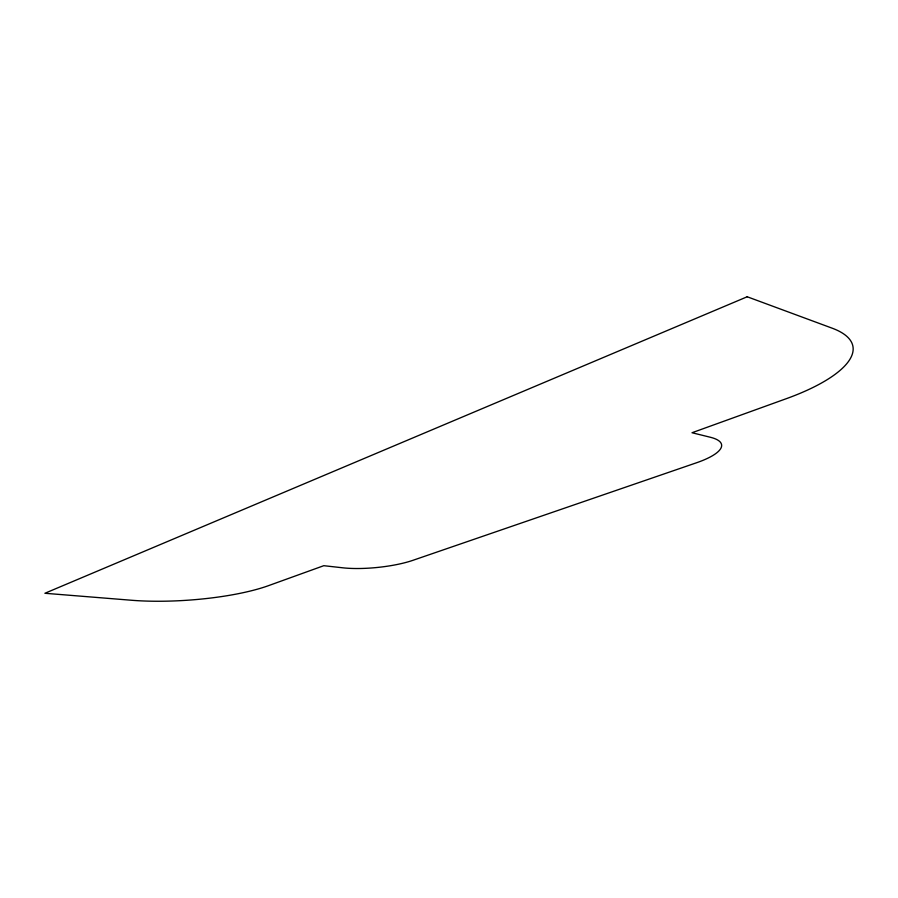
<?xml version="1.0" encoding="UTF-8"?>
<svg xmlns="http://www.w3.org/2000/svg" width="898" height="898" viewBox="0 0 898 898"><rect width="100%" height="100%" fill="white"/><g stroke="black" fill="none" stroke-linecap="round" stroke-linejoin="round"><path stroke-width="1.35" d="M747.203 296.767L44.9 593.275L131.389 600.246A103.36 23.629 -4.1 0 0 268.637 585.608L323.796 565.695L342.744 567.805A51.074 12 -5.8 0 0 412.9 560.33L696.354 462.829A61.221 16.714 -8.8 0 0 710.34 437.259L692.021 432.735L786.053 398.779A144.309 45.517 -10 0 0 832.109 328.163L747.203 296.767"/></g></svg>
